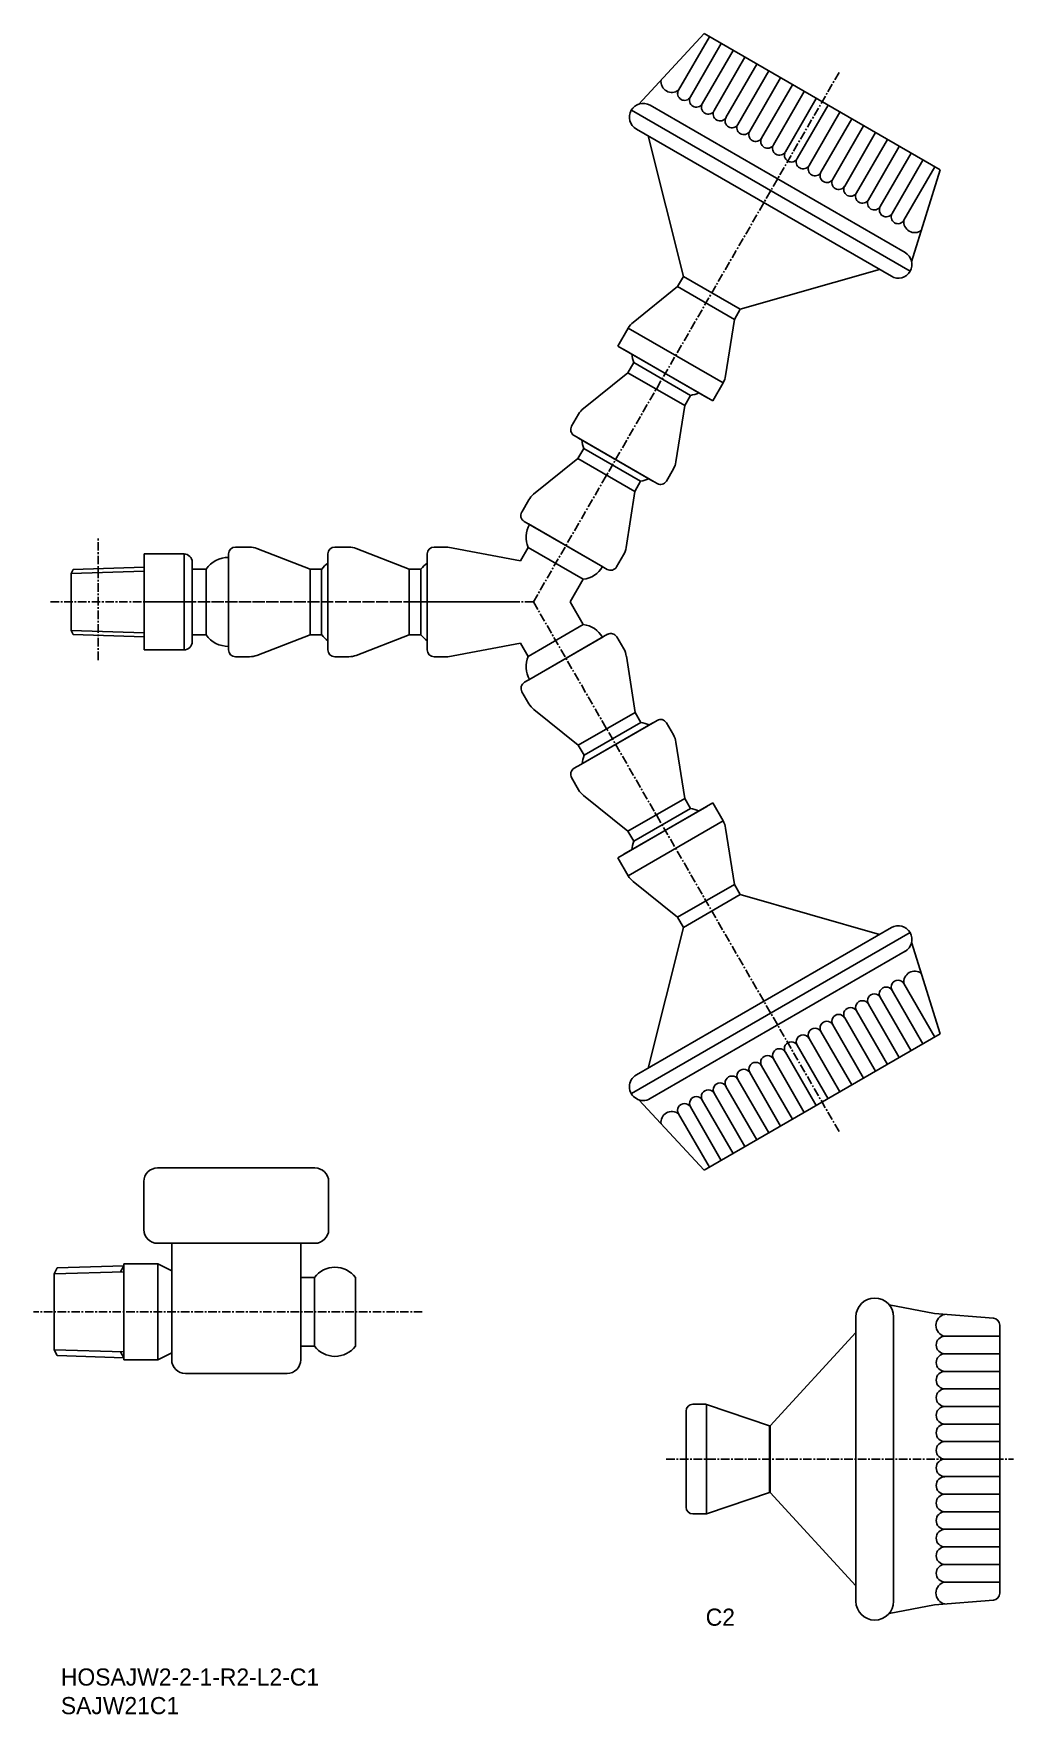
# Model space of a CAD drawing. Extents: x 347 to 490, y 301 to 546.
import ezdxf

# ---------------------------------------------------------------- set-up
doc = ezdxf.new("R2010")
doc.units = 0
doc.linetypes.add('CENTER', pattern=[2, 1.25, -0.25, 0.25, -0.25])
doc.layers.get('0').update_dxf_attribs({"linetype": 'CONTINUOUS'})
doc.layers.add('CENTER', color=1, linetype='CENTER')

msp = doc.modelspace()

# ---------------------------------------------------------------- linework, layer by layer
at = {"color": 7, "linetype": 'CONTINUOUS'}
for p, q in [((435.31, 535.97), (444.84, 546.26)), ((441.12, 538.02), (445.62, 545.81)), ((442.85, 537.02), (447.35, 544.81)), ((442.85, 537.02), (447.35, 544.81)), ((444.58, 536.02), (449.08, 543.81)), ((444.58, 536.02), (449.08, 543.81)), ((444.58, 536.02), (449.08, 543.81)), ((446.31, 535.02), (450.81, 542.81)), ((446.31, 535.02), (450.81, 542.81)), ((448.04, 534.02), (452.54, 541.81)), ((448.04, 534.02), (452.54, 541.81)), ((449.78, 533.02), (454.28, 540.81)), ((449.78, 533.02), (454.28, 540.81)), ((451.51, 532.02), (456.01, 539.81)), ((451.51, 532.02), (456.01, 539.81)), ((453.24, 531.02), (457.74, 538.81)), ((453.24, 531.02), (457.74, 538.81)), ((454.97, 530.02), (459.47, 537.81)), ((454.97, 530.02), (459.47, 537.81)), ((456.71, 529.02), (461.21, 536.81)), ((456.71, 529.02), (461.21, 536.81)), ((458.44, 528.02), (462.94, 535.81)), ((458.44, 528.02), (462.94, 535.81)), ((458.44, 528.02), (462.94, 535.81)), ((460.17, 527.02), (464.67, 534.81)), ((460.17, 527.02), (464.67, 534.81)), ((461.9, 526.02), (466.4, 533.81)), ((461.9, 526.02), (466.4, 533.81)), ((463.63, 525.02), (468.13, 532.81)), ((463.63, 525.02), (468.13, 532.81)), ((436.68, 531.34), (441.82, 510.8)), ((465.37, 524.02), (469.87, 531.81)), ((465.37, 524.02), (469.87, 531.81)), ((467.1, 523.02), (471.6, 530.81)), ((467.1, 523.02), (471.6, 530.81)), ((468.83, 522.02), (473.33, 529.81)), ((468.83, 522.02), (473.33, 529.81)), ((470.56, 521.02), (475.06, 528.81)), ((470.56, 521.02), (475.06, 528.81)), ((470.56, 521.02), (475.06, 528.81)), ((472.29, 520.02), (476.79, 527.81)), ((472.29, 520.02), (476.79, 527.81)), ((474.03, 519.02), (478.53, 526.81)), ((475.15, 512.97), (479.3, 526.36)), ((470.46, 511.84), (450.11, 506.02)), ((433.76, 503.28), (447.62, 495.28)), ((407.42, 471.31), (405.42, 471.31)), ((407.42, 471.31), (418.02, 469.31)), ((418.02, 469.31), (419.14, 471.26)), ((427.2, 466.61), (419.14, 471.26)), ((404.42, 470.31), (404.42, 456.31)), ((352.42, 467.47), (352.73, 468.06)), ((352.42, 467.47), (352.42, 459.15)), ((363.1, 468.38), (352.73, 468.06)), ((370.1, 468.11), (372.12, 468.11)), ((425.29, 463.31), (427.2, 466.61)), ((425.29, 463.31), (427.2, 460)), ((352.42, 459.15), (352.73, 458.56)), ((427.2, 460), (419.14, 455.35)), ((363.1, 458.23), (352.73, 458.56)), ((370.1, 458.51), (372.12, 458.51)), ((407.42, 455.31), (418.02, 457.31)), ((418.02, 457.31), (419.14, 455.35)), ((407.42, 455.31), (405.42, 455.31)), ((433.76, 423.34), (447.62, 431.34)), ((470.46, 414.77), (450.11, 420.6)), ((436.68, 395.27), (441.82, 415.81)), ((475.15, 413.65), (479.3, 400.25)), ((474.03, 407.6), (478.53, 399.8)), ((470.56, 405.6), (475.06, 397.8)), ((470.56, 405.6), (475.06, 397.8)), ((470.56, 405.6), (475.06, 397.8)), ((472.29, 406.6), (476.79, 398.8)), ((472.29, 406.6), (476.79, 398.8)), ((465.37, 402.6), (469.87, 394.8)), ((465.37, 402.6), (469.87, 394.8)), ((467.1, 403.6), (471.6, 395.8)), ((467.1, 403.6), (471.6, 395.8)), ((468.83, 404.6), (473.33, 396.8)), ((468.83, 404.6), (473.33, 396.8)), ((461.9, 400.6), (466.4, 392.8)), ((461.9, 400.6), (466.4, 392.8)), ((463.63, 401.6), (468.13, 393.8)), ((463.63, 401.6), (468.13, 393.8)), ((456.71, 397.6), (461.21, 389.8)), ((456.71, 397.6), (461.21, 389.8)), ((456.71, 397.6), (461.21, 389.8)), ((458.44, 398.6), (462.94, 390.8)), ((458.44, 398.6), (462.94, 390.8)), ((460.17, 399.6), (464.67, 391.8)), ((460.17, 399.6), (464.67, 391.8)), ((453.24, 395.6), (457.74, 387.8)), ((453.24, 395.6), (457.74, 387.8)), ((454.97, 396.6), (459.47, 388.8)), ((454.97, 396.6), (459.47, 388.8)), ((448.04, 392.6), (452.54, 384.8)), ((448.04, 392.6), (452.54, 384.8)), ((449.78, 393.6), (454.28, 385.8)), ((449.78, 393.6), (454.28, 385.8)), ((451.51, 394.6), (456.01, 386.8)), ((451.51, 394.6), (456.01, 386.8)), ((435.31, 390.65), (444.84, 380.35)), ((444.58, 390.6), (449.08, 382.8)), ((444.58, 390.6), (449.08, 382.8)), ((444.58, 390.6), (449.08, 382.8)), ((446.31, 391.6), (450.81, 383.8)), ((446.31, 391.6), (450.81, 383.8)), ((441.12, 388.6), (445.62, 380.8)), ((442.85, 389.6), (447.35, 381.8)), ((442.85, 389.6), (447.35, 381.8)), ((365.02, 380.69), (388.02, 380.69)), ((363.02, 378.69), (363.02, 371.69)), ((390.02, 378.69), (390.02, 371.69)), ((365.02, 369.69), (388.02, 369.69)), ((367.1, 365.69), (367.1, 369.69)), ((383.94, 369.69), (369.1, 369.69)), ((385.94, 369.69), (385.94, 352.69)), ((349.94, 365.23), (350.39, 366.1)), ((360.1, 366.4), (350.39, 366.1)), ((360.1, 366.69), (360.1, 352.69)), ((365.1, 366.69), (360.1, 366.69)), ((365.1, 366.69), (365.1, 352.69)), ((365.1, 366.69), (367.1, 365.69)), ((367.1, 365.69), (367.1, 353.69)), ((349.94, 354.16), (349.94, 365.23)), ((387.94, 364.69), (385.94, 364.69)), ((387.94, 354.69), (387.94, 364.69)), ((393.94, 354.69), (393.94, 364.69)), ((349.94, 354.16), (350.39, 353.29)), ((360.1, 352.98), (350.39, 353.29)), ((365.1, 352.69), (367.1, 353.69)), ((367.1, 353.69), (367.1, 352.69)), ((387.94, 354.69), (385.94, 354.69)), ((365.1, 352.69), (360.1, 352.69)), ((383.94, 350.69), (369.1, 350.69))]:
    msp.add_line(p, q, dxfattribs=at)
for p, q in [((444.84, 546.26), (479.3, 526.36)), ((434.22, 535.07), (474.92, 511.57)), ((436.95, 535.81), (474.19, 514.31)), ((434.95, 532.34), (472.19, 510.84)), ((441.82, 510.8), (440.97, 509.33)), ((441.82, 510.8), (450.11, 506.02)), ((441.82, 510.8), (450.11, 506.02)), ((434.48, 504.12), (440.97, 509.33)), ((440.97, 509.33), (449.26, 504.55)), ((450.11, 506.02), (449.26, 504.55)), ((432.24, 500.65), (433.76, 503.28)), ((447.99, 496.32), (449.26, 504.55)), ((432.24, 500.65), (446.1, 492.65)), ((433.11, 500.15), (445.23, 493.15)), ((433.11, 500.15), (445.23, 493.15)), ((434.57, 498.25), (433.72, 496.77)), ((434.57, 498.25), (442.86, 493.46)), ((434.57, 498.25), (442.86, 493.46)), ((427.23, 491.56), (433.72, 496.77)), ((433.72, 496.77), (442.01, 491.99)), ((442.86, 493.46), (442.01, 491.99)), ((446.1, 492.65), (447.62, 495.28)), ((425.49, 488.96), (426.51, 490.72)), ((440.74, 483.77), (442.01, 491.99)), ((425.86, 487.59), (436.99, 481.17)), ((426.49, 487.23), (437.35, 480.96)), ((419.95, 479.03), (426.43, 484.24)), ((427.28, 485.71), (426.43, 484.24)), ((426.43, 484.24), (434.72, 479.45)), ((427.28, 485.71), (435.57, 480.92)), ((427.28, 485.71), (435.57, 480.92)), ((435.57, 480.92), (434.72, 479.45)), ((436.99, 481.17), (437.98, 480.59)), ((439.35, 480.96), (440.37, 482.72)), ((433.45, 471.23), (434.72, 479.45)), ((418.21, 476.42), (419.23, 478.19)), ((418.57, 475.06), (429.71, 468.63)), ((419.2, 474.69), (430.07, 468.42)), ((376.42, 471.31), (378.46, 471.31)), ((379.54, 471.1), (387.3, 468.09)), ((390.92, 471.31), (392.96, 471.31)), ((394.04, 471.1), (401.8, 468.09)), ((363.1, 470.31), (363.1, 456.31)), ((363.1, 470.31), (363.1, 456.31)), ((363.1, 470.31), (368.9, 470.31)), ((368.9, 470.31), (368.9, 456.31)), ((370.1, 469.11), (370.1, 457.51)), ((375.42, 470.31), (375.42, 457.45)), ((375.42, 469.58), (375.42, 457.04)), ((389.92, 470.31), (389.92, 457.45)), ((389.92, 469.58), (389.92, 457.04)), ((429.71, 468.63), (430.7, 468.06)), ((432.06, 468.42), (433.08, 470.19)), ((372.12, 468.11), (372.12, 458.51)), ((387.3, 468.09), (387.3, 458.52)), ((389, 468.09), (387.3, 468.09)), ((389, 468.09), (389, 458.52)), ((389, 468.09), (389, 458.52)), ((401.8, 468.09), (401.8, 458.52)), ((403.5, 468.09), (401.8, 468.09)), ((403.5, 468.09), (403.5, 458.52)), ((403.5, 468.09), (403.5, 458.52)), ((368.9, 463.31), (363.1, 463.31)), ((375.42, 457.45), (375.42, 456.31)), ((379.54, 455.51), (387.3, 458.52)), ((389, 458.52), (387.3, 458.52)), ((389.92, 457.45), (389.92, 456.31)), ((394.04, 455.51), (401.8, 458.52)), ((403.5, 458.52), (401.8, 458.52)), ((430.1, 458.22), (419.24, 451.95)), ((430.73, 458.58), (419.6, 452.15)), ((432.1, 458.21), (433.12, 456.45)), ((363.1, 456.31), (368.9, 456.31)), ((376.42, 455.31), (378.46, 455.31)), ((390.92, 455.31), (392.96, 455.31)), ((433.49, 455.41), (434.76, 447.19)), ((419.6, 452.15), (418.61, 451.58)), ((418.24, 450.21), (419.26, 448.45)), ((419.98, 447.61), (426.47, 442.4)), ((434.76, 447.19), (426.47, 442.4)), ((435.61, 445.71), (434.76, 447.19)), ((437.35, 445.66), (426.49, 439.39)), ((437.98, 446.02), (426.85, 439.6)), ((435.61, 445.71), (427.32, 440.93)), ((435.61, 445.71), (427.32, 440.93)), ((439.35, 445.66), (440.37, 443.89)), ((427.32, 440.93), (426.47, 442.4)), ((440.74, 442.85), (442.01, 434.63)), ((426.85, 439.6), (425.86, 439.02)), ((425.49, 437.66), (426.51, 435.89)), ((427.23, 435.05), (433.72, 429.84)), ((442.01, 434.63), (433.72, 429.84)), ((442.86, 433.16), (442.01, 434.63)), ((446.1, 433.97), (432.24, 425.97)), ((433.11, 426.47), (445.23, 433.47)), ((433.11, 426.47), (445.23, 433.47)), ((433.11, 426.47), (445.23, 433.47)), ((433.11, 426.47), (445.23, 433.47)), ((444.6, 433.1), (433.74, 426.83)), ((442.86, 433.16), (434.57, 428.37)), ((442.86, 433.16), (434.57, 428.37)), ((446.1, 433.97), (447.62, 431.34)), ((434.57, 428.37), (433.72, 429.84)), ((447.99, 430.29), (449.26, 422.07)), ((432.24, 425.97), (433.76, 423.34)), ((434.48, 422.5), (440.97, 417.29)), ((449.26, 422.07), (440.97, 417.29)), ((450.11, 420.6), (449.26, 422.07)), ((450.11, 420.6), (441.82, 415.81)), ((450.11, 420.6), (441.82, 415.81)), ((441.82, 415.81), (440.97, 417.29)), ((474.92, 415.04), (434.22, 391.54)), ((472.19, 415.77), (434.95, 394.27)), ((474.19, 412.31), (436.95, 390.81)), ((479.3, 400.25), (444.84, 380.35)), ((478.51, 359.44), (471.85, 360.72)), ((467.01, 358.94), (467.01, 317.44)), ((472.51, 358.94), (472.51, 317.44)), ((478.51, 359.44), (487.09, 358.76)), ((467.01, 356.69), (454.51, 343.04)), ((480.01, 356.13), (488.01, 356.13)), ((488.01, 357.76), (488.01, 318.61)), ((480.01, 353.56), (488.01, 353.56)), ((480.01, 351), (488.01, 351)), ((480.01, 348.44), (488.01, 348.44)), ((443.21, 346.19), (445.04, 346.19)), ((445.21, 346.19), (445.21, 330.19)), ((445.36, 346.13), (454.41, 343.04)), ((442.21, 345.19), (442.21, 331.19)), ((442.21, 345.19), (442.21, 331.19)), ((442.21, 345.19), (442.21, 331.19)), ((442.21, 345.19), (442.21, 331.19)), ((442.21, 345.19), (442.21, 331.19)), ((442.21, 345.19), (442.21, 331.19)), ((442.21, 345.19), (442.21, 331.19)), ((442.21, 345.19), (442.21, 331.19)), ((480.01, 345.88), (488.01, 345.88)), ((454.41, 343.04), (454.41, 333.34)), ((454.41, 343.04), (454.51, 343.04)), ((454.51, 343.04), (454.51, 333.34)), ((480.01, 343.31), (488.01, 343.31)), ((480.01, 340.75), (488.01, 340.75)), ((480.01, 338.19), (488.01, 338.19)), ((480.01, 335.63), (488.01, 335.63)), ((445.36, 330.24), (454.41, 333.34)), ((454.41, 333.34), (454.51, 333.34)), ((467.01, 319.69), (454.51, 333.34)), ((480.01, 333.06), (488.01, 333.06)), ((443.21, 330.19), (445.04, 330.19)), ((480.01, 330.5), (488.01, 330.5)), ((480.01, 327.94), (488.01, 327.94)), ((480.01, 325.38), (488.01, 325.38)), ((480.01, 322.81), (488.01, 322.81)), ((480.01, 320.25), (488.01, 320.25)), ((478.51, 316.94), (471.85, 315.66)), ((487.09, 317.62), (478.51, 316.94))]:
    msp.add_line(p, q)
at = {"color": 3, "linetype": 'CONTINUOUS'}
for p, q in [((363.1, 467.8), (352.42, 467.47)), ((363.1, 458.82), (352.42, 459.15)), ((359.65, 365.53), (360.1, 366.4)), ((360.1, 365.54), (349.94, 365.23)), ((360.1, 353.84), (349.94, 354.16)), ((359.65, 353.85), (360.1, 352.98))]:
    msp.add_line(p, q, dxfattribs=at)
at = {"color": 7, "linetype": 'CONTINUOUS'}
for centre, radius, start, end in [((440.13, 539.26), 1.58, 171.5455, 308.4545), ((441.98, 537.52), 1, 150, 330), ((435.95, 534.07), 2, 60, 240), ((443.71, 536.52), 1, 150, 330), ((445.45, 535.52), 1, 150, 330), ((447.18, 534.52), 1, 150, 330), ((448.91, 533.52), 1, 150, 330), ((450.64, 532.52), 1, 150, 330), ((452.37, 531.52), 1, 150, 330), ((454.11, 530.52), 1, 150, 330), ((455.84, 529.52), 1, 150, 330), ((457.57, 528.52), 1, 150, 330), ((459.3, 527.52), 1, 150, 330), ((461.04, 526.52), 1, 150, 330), ((462.77, 525.52), 1, 150, 330), ((464.5, 524.52), 1, 150, 330), ((466.23, 523.52), 1, 150, 330), ((467.96, 522.52), 1, 150, 330), ((469.7, 521.52), 1, 150, 330), ((471.43, 520.52), 1, 150, 330), ((473.16, 519.52), 1, 150, 330), ((475.59, 518.79), 1.58, 171.5455, 308.4545), ((473.19, 512.57), 2, 240, 60), ((438.81, 499.91), 4.55, 185.4351, 201.4281), ((442.18, 497.96), 4.55, 278.5719, 294.5649), ((431.52, 487.37), 4.55, 185.4351, 201.4281), ((434.89, 485.43), 4.55, 278.5719, 294.5649), ((422.59, 472.74), 3.75, 150, 203.1301), ((405.42, 470.31), 1, 90, 180), ((375.42, 465.76), 4.05, 90, 144.5107), ((392.56, 465.25), 4.55, 125.4351, 141.4281), ((407.06, 465.25), 4.55, 125.4351, 141.4281), ((426.75, 470.34), 3.75, 276.8699, 330), ((426.75, 456.28), 3.75, 30, 83.1301), ((375.42, 460.86), 4.05, 215.4893, 270), ((392.56, 461.36), 4.55, 218.5719, 234.5649), ((407.06, 461.36), 4.55, 218.5719, 234.5649), ((405.42, 456.31), 1, 180, 270), ((422.59, 453.88), 3.75, 156.8699, 210), ((434.93, 441.21), 4.55, 65.4351, 81.4281), ((431.56, 439.26), 4.55, 158.5719, 174.5649), ((442.18, 428.65), 4.55, 65.4351, 81.4281), ((438.81, 426.71), 4.55, 158.5719, 174.5649), ((473.19, 414.04), 2, 300, 120), ((473.16, 407.1), 1, 30, 210), ((475.59, 407.83), 1.58, 51.5455, 188.4545), ((467.96, 404.1), 1, 30, 210), ((469.7, 405.1), 1, 30, 210), ((471.43, 406.1), 1, 30, 210), ((464.5, 402.1), 1, 30, 210), ((466.23, 403.1), 1, 30, 210), ((459.3, 399.1), 1, 30, 210), ((461.04, 400.1), 1, 30, 210), ((462.77, 401.1), 1, 30, 210), ((455.84, 397.1), 1, 30, 210), ((457.57, 398.1), 1, 30, 210), ((450.64, 394.1), 1, 30, 210), ((452.37, 395.1), 1, 30, 210), ((454.11, 396.1), 1, 30, 210), ((435.95, 392.54), 2, 120, 300), ((447.18, 392.1), 1, 30, 210), ((448.91, 393.1), 1, 30, 210), ((441.98, 389.1), 1, 30, 210), ((443.71, 390.1), 1, 30, 210), ((445.45, 391.1), 1, 30, 210), ((440.13, 387.36), 1.58, 51.5455, 188.4545), ((365.02, 378.69), 2, 90, 180), ((388.02, 378.69), 2, 0, 90), ((365.02, 371.69), 2, 180, 270), ((388.02, 371.69), 2, 270, 0), ((390.94, 362.44), 3.75, 36.8699, 143.1301), ((390.94, 356.94), 3.75, 216.8699, 323.1301), ((369.1, 352.69), 2, 180, 270), ((383.94, 352.69), 2, 270, 0)]:
    msp.add_arc(centre, radius, start, end, dxfattribs=at)
for centre, radius, start, end in [((436.36, 501.78), 3, 128.7832, 150), ((445.02, 496.78), 3, 330, 351.2168), ((429.11, 489.22), 3, 128.7832, 150), ((426.36, 488.46), 1, 150, 240), ((437.77, 484.22), 3, 330, 351.2168), ((438.48, 481.46), 1, 240, 330), ((421.83, 476.69), 3, 128.7832, 150), ((419.07, 475.92), 1, 150, 240), ((376.42, 470.31), 1, 90, 180), ((378.46, 468.31), 3, 68.7832, 90), ((390.92, 470.31), 1, 90, 180), ((392.96, 468.31), 3, 68.7832, 90), ((430.49, 471.69), 3, 330, 351.2168), ((368.9, 469.11), 1.2, 0, 90), ((431.2, 468.92), 1, 240, 330), ((368.9, 457.51), 1.2, 270, 0), ((431.23, 457.71), 1, 30, 120), ((430.52, 454.95), 3, 8.7832, 30), ((376.42, 456.31), 1, 180, 270), ((378.46, 458.31), 3, 270, 291.2168), ((390.92, 456.31), 1, 180, 270), ((392.96, 458.31), 3, 270, 291.2168), ((419.11, 450.71), 1, 120, 210), ((421.86, 449.95), 3, 210, 231.2168), ((438.48, 445.16), 1, 30, 120), ((437.77, 442.39), 3, 8.7832, 30), ((426.36, 438.16), 1, 120, 210), ((429.11, 437.39), 3, 210, 231.2168), ((445.02, 429.84), 3, 8.7832, 30), ((436.36, 424.84), 3, 210, 231.2168), ((469.76, 358.94), 2.75, 0, 180), ((480.32, 357.72), 1.63, 101.1851, 258.8149), ((487.01, 357.76), 1, 0, 85.486), ((480.01, 354.84), 1.28, 90, 270), ((480.01, 352.28), 1.28, 90, 270), ((480.01, 349.72), 1.28, 90, 270), ((480.01, 347.16), 1.28, 90, 270), ((443.21, 345.19), 1, 90, 180), ((445.04, 345.19), 1, 71.0992, 90), ((480.01, 344.59), 1.28, 90, 270), ((480.01, 342.03), 1.28, 90, 270), ((480.01, 339.47), 1.28, 90, 270), ((480.01, 336.91), 1.28, 90, 270), ((480.01, 334.34), 1.28, 90, 270), ((480.01, 331.78), 1.28, 90, 270), ((443.21, 331.19), 1, 180, 270), ((445.04, 331.19), 1, 270, 288.9008), ((480.01, 329.22), 1.28, 90, 270), ((480.01, 326.66), 1.28, 90, 270), ((480.01, 324.09), 1.28, 90, 270), ((480.01, 321.53), 1.28, 90, 270), ((480.32, 318.65), 1.63, 101.1851, 258.8149), ((469.76, 317.44), 2.75, 180, 0), ((487.01, 318.61), 1, 274.514, 0)]:
    msp.add_arc(centre, radius, start, end)
at = {"layer": 'CENTER', "color": 1, "linetype": 'CENTER'}
for p, q in [((419.92, 463.31), (464.57, 540.64)), ((356.39, 454.8), (356.39, 472.79)), ((349.42, 463.31), (384.56, 463.31)), ((368.95, 463.31), (402.62, 463.31)), ((383.45, 463.31), (417.12, 463.31)), ((419.92, 463.31), (401.42, 463.31)), ((419.92, 463.31), (464.57, 385.97)), ((403.7, 359.69), (346.94, 359.69))]:
    msp.add_line(p, q, dxfattribs=at)
at = {"layer": 'CENTER', "linetype": 'CENTER'}
msp.add_line((439.3, 338.19), (490.01, 338.19), dxfattribs=at)

# ---------------------------------------------------------------- texts
at = {"color": 7, "linetype": 'CONTINUOUS'}
for s, p in [('C2', (445.08, 313.87)), ('HOSAJW2-2-1-R2-L2-C1', (350.92, 305.13)), ('SAJW21C1', (350.92, 300.96))]:
    msp.add_text(s, height=2.5, dxfattribs=at).set_placement(p)

doc.saveas('drawing.dxf')
